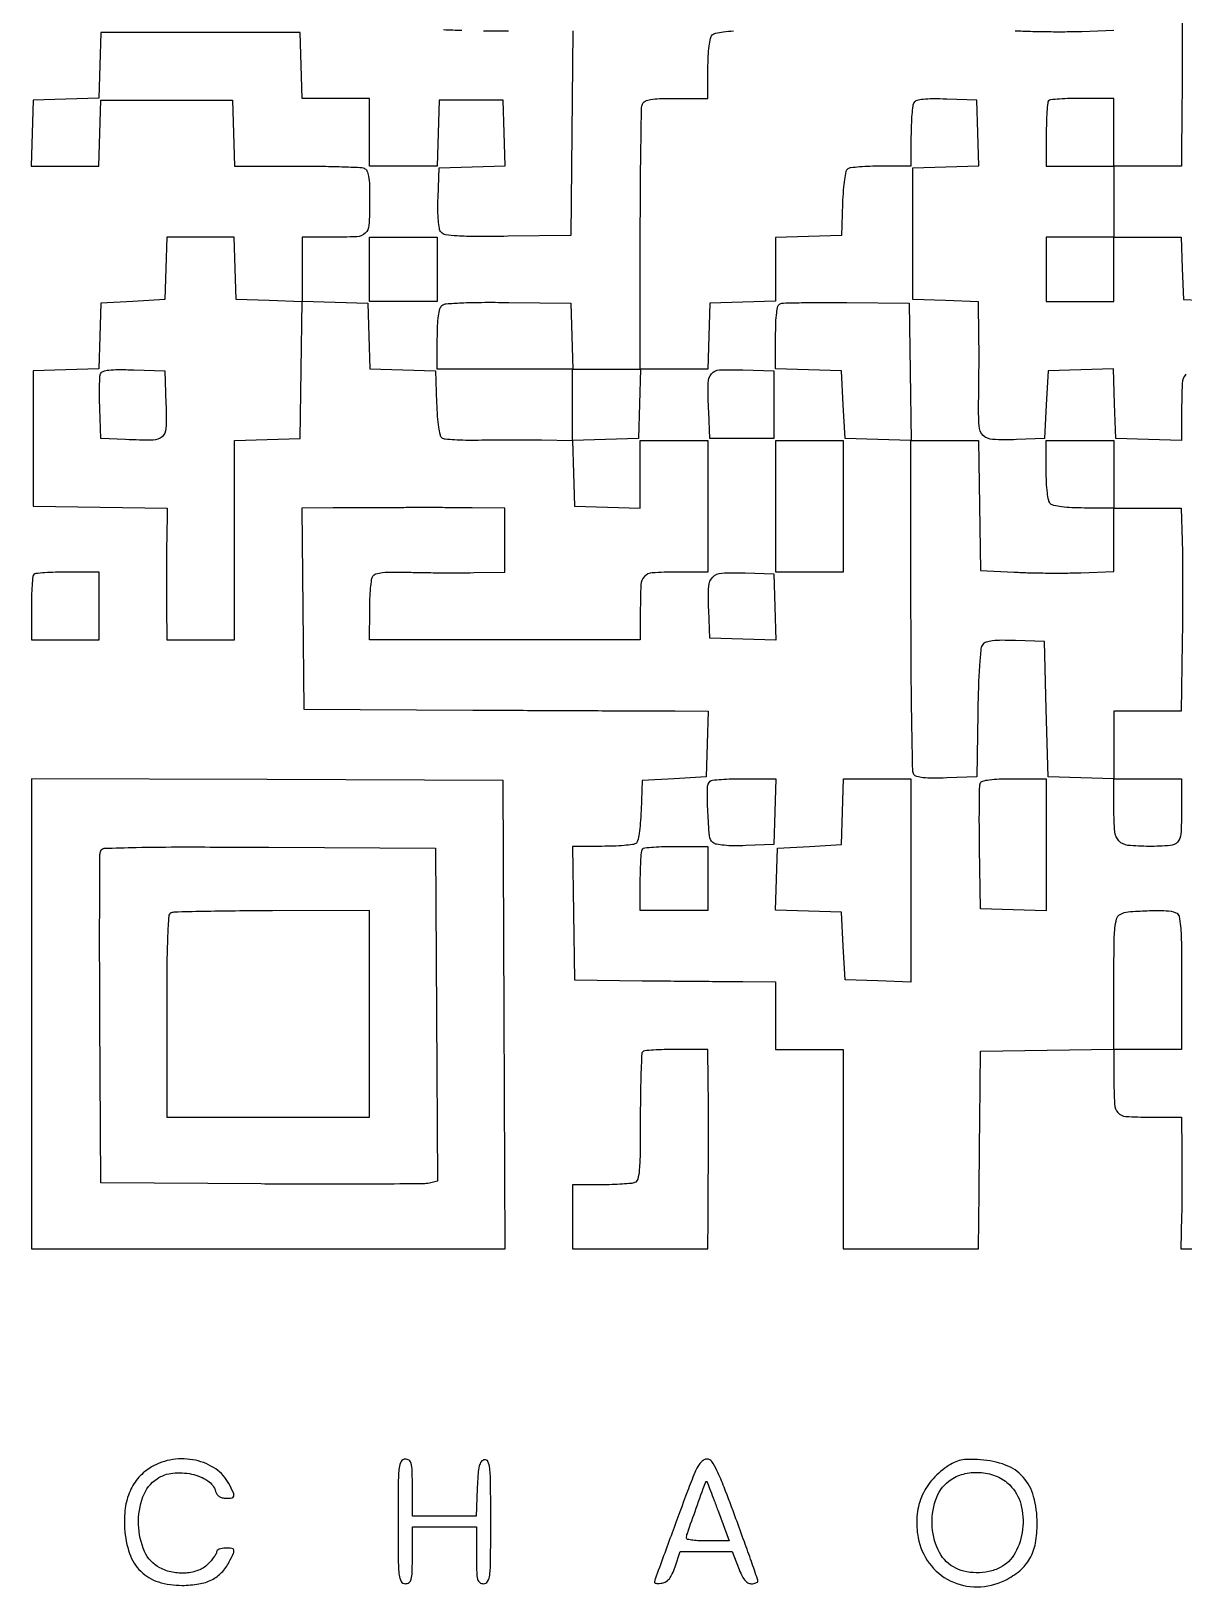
# Model space of a CAD drawing. Extents: x 156 to 936, y 95 to 969.
# Drawn here: x 155.9 to 479.7, y 95.1 to 531.9 of the extents above; entities that cross this region are included whole.
import ezdxf

# ---------------------------------------------------------------- set-up
doc = ezdxf.new("R2010")
doc.units = 0

msp = doc.modelspace()

# ---------------------------------------------------------------- linework, layer by layer
for points in [[(478.937264, 541.29397, -0.009163), (479.162519, 530.336306, -0.00223), (479.122144, 512.25), (479, 494), (469.5, 494), (460, 494), (460, 484), (460, 474), (469.461067, 474), (478.922134, 474), (479.211067, 465.25), (479.5, 456.5), (487.950164, 456.206324, -0.011626)], [(308.030593, 531.95278), (307.765297, 503.22639), (307.5, 474.5), (289.846114, 474.281726, -0.003191), (280.751834, 474.227329, -0.015222), (275.55929, 474.387529, -0.021623), (272.308022, 474.728606, -0.184633), (271.054106, 475.434806, -0.131359), (270.583108, 476.457737, -0.020862), (270.2975, 478.667034, -0.019734), (270.159599, 481.575239, -0.010723), (270.207992, 485.15308), (270.5, 493.5), (279.787023, 493.788016), (289.074046, 494.076031), (288.787023, 503.288016), (288.5, 512.5), (279.5, 512.5), (270.5, 512.5), (270.212474, 503.25), (269.924948, 494), (260.462474, 494), (251, 494), (251, 503.5), (251, 513), (241.537526, 513), (232.075052, 513), (231.787526, 522.25), (231.5, 531.5), (203.5, 531.5), (175.5, 531.5), (175.212964, 522.287036), (174.925929, 513.074071), (165.712964, 512.787036), (156.5, 512.5), (156.212474, 503.25), (155.924948, 494), (165.424948, 494), (174.924948, 494), (175.212474, 503.25), (175.5, 512.5), (194, 512.5), (212.5, 512.5), (212.787526, 503.25), (213.075052, 494), (230.455738, 494, -0.003251), (237.230164, 493.95595, -0.004749), (243.195498, 493.821697, -0.002404), (248.244887, 493.63576, -0.081377), (249.418213, 493.393011, -0.191418), (250.215888, 492.657806, -0.070374), (250.68772, 491.171299, -0.03487), (250.936736, 488.615452, -0.006853), (251, 484, -0.015117), (250.798229, 477.3277, -0.196524), (249.742703, 475.134562, -0.173918), (247.393226, 474.169516, -0.011337), (239.918213, 474), (232, 474), (232, 464.962474), (232, 455.924948), (222.75, 456.212474), (213.5, 456.5), (213.211067, 465.25), (212.922134, 474), (203.5, 474), (194.077866, 474), (193.788933, 465.25), (193.5, 456.5), (184.5, 456), (175.5, 455.5), (175.212964, 446.287036), (174.925929, 437.074071), (165.712964, 436.787036), (156.5, 436.5), (156.5, 417.5), (156.5, 398.5), (175.308155, 398.227721), (194.11631, 397.955442), (193.994184, 388.727721, 0.00159), (193.951935, 384.525448, 0.000931), (193.926724, 379.493456, 0.000931), (193.920257, 374.459344, 0.001584), (193.936029, 370.25), (194, 361), (203.5, 361), (213, 361), (213, 388.962474), (213, 416.924948), (222.25, 417.212474), (231.5, 417.5), (231.771723, 436.787238), (232.043446, 456.074477), (241.271723, 455.787238), (250.5, 455.5), (250.787036, 446.287036), (251.074071, 437.074071), (260.287036, 436.787036), (269.5, 436.5), (269.792098, 427.532999, 0.009905), (269.99178, 423.723722, 0.019979), (270.328166, 420.736449, 0.019685), (270.756997, 418.52398, 0.188118), (271.292098, 417.74635, 0.12484), (272.165161, 417.429827, 0.00869), (274.788929, 417.214118, 0.01191), (277.96456, 417.084382, 0.008664), (281.5, 417.085494, -0.002431), (285.577226, 417.137603, -0.001462), (290.415539, 417.161763, -0.001464), (295.226546, 417.157631, -0.002558), (299.212474, 417.122144), (307.924948, 417), (308.212474, 407.75), (308.5, 398.5), (317.75, 398.212474), (327, 397.924948), (327, 407.462474), (327, 417), (336.5, 417), (346, 417), (346, 398.5), (346, 380), (337.106989, 380, 0.014768), (330.349521, 379.800362, 0.195511), (328.14255, 378.747254, 0.175208), (327.170753, 376.400012, 0.01141), (327, 368.918213), (327, 361), (289, 361), (251, 361), (251.015313, 369.25, -0.009665), (251.084374, 372.509357, -0.012708), (251.280368, 375.477874, -0.010213), (251.55538, 377.928183, -0.108551), (251.896124, 378.866166, -0.184333), (252.771148, 379.519725, -0.042456), (254.611371, 379.877611, -0.026789), (257.502486, 380.032888, -0.007081), (262.130811, 379.967769, 0.003372), (266.353091, 379.877032, 0.002083), (271.318113, 379.824514, 0.002089), (276.224355, 379.813556, 0.003753), (280.25, 379.851604), (289, 380), (289, 389), (289, 398), (279.75, 398.065327, 0.000911), (275.454106, 398.087835, 0.000484), (270.132812, 398.100863, 0.000482), (264.692963, 398.103677, 0.000748), (260, 398.094565, -0.000007), (255.341186, 398.078617, -0.000005), (250.009488, 398.060489, -0.000005), (244.84204, 398.043015, -0.000009), (240.734427, 398.029238), (231.968853, 398), (232.234427, 369.75), (232.5, 341.5), (280, 341.27067, 0.000047), (298.869178, 341.181336, 0.00006), (316.275086, 341.102634, 0.000046), (330.871949, 341.039726, 0.000498), (336.787526, 341.02067), (346.075052, 341), (345.787526, 331.75), (345.5, 322.5), (336.5, 322), (327.5, 321.5), (327.206033, 313.031844, -0.010674), (327.005667, 309.460658, -0.020911), (326.666992, 306.63313, -0.02067), (326.236162, 304.533237, -0.192561), (325.706033, 303.797157, -0.112747), (324.854448, 303.494361, -0.008694), (322.424353, 303.251296, -0.011557), (319.484266, 303.077071, -0.008556), (316.227935, 303.015313), (307.955869, 303), (308.227935, 284.25), (308.5, 265.5), (327.5, 265.299228, 0.000224), (335.452664, 265.218754, 0.000205), (343.635938, 265.142972, 0.000205), (350.936742, 265.081359, 0.000677), (355.75, 265.049228), (365, 265), (365, 255.5), (365, 246), (374.5, 246), (384, 246), (384, 218), (384, 190), (403, 190), (422, 190), (422.080884, 198.25, 0.000158), (422.12289, 202.677042, 0.000041), (422.187686, 209.804688, 0.000042), (422.260204, 217.929298, 0.000042), (422.330884, 226), (422.5, 245.5), (441.25, 245.772065), (460, 246.044131), (460, 238.103853, 0.011363), (460.170443, 230.604629, 0.175001), (461.141832, 228.254453, 0.195746), (463.348662, 227.199954, 0.01479), (470.106989, 227), (479, 227), (479.093918, 217.75, -0.002292), (479.117367, 213.539118, -0.001345), (479.108771, 208.5, -0.001345), (479.073066, 203.460889, -0.002292), (479.012598, 199.25), (478.83736, 190), (488.91868, 190)], [(480.192673, 435.558503, 0.16349), (479.198519, 432.973195, 0.010311), (479.013655, 424.712474), (479, 416.924948), (469.75, 417.212474), (460.5, 417.5), (460.213341, 427.287041), (459.926682, 437.074081), (450.713341, 436.787041), (441.5, 436.5), (441, 427), (440.5, 417.5), (432.655204, 417.206229, -0.020487), (425.936056, 417.230006, -0.188519), (423.320355, 418.389242, -0.183175), (422.143885, 421.033419, -0.019158), (422.019724, 427.936501, 0.002629), (422.079651, 431.913033, 0.001397), (422.114208, 436.837512, 0.00139), (422.12147, 441.870979, 0.00216), (422.096907, 446.212474), (422, 455.924948), (412.75, 456.212474), (403.5, 456.5), (403.5, 475), (403.5, 493.5), (412.787023, 493.788016), (422.074046, 494.076031), (421.787023, 503.288016), (421.5, 512.5), (413.085653, 512.793098, 0.008519), (409.085459, 512.864234, 0.027159), (406.4185, 512.721251, 0.039341), (404.659703, 512.389362, 0.187221), (403.850966, 511.793098, 0.110402), (403.527533, 510.894283, 0.00954), (403.267102, 508.45641, 0.012203), (403.081041, 505.504112, 0.00917), (403.015313, 502.25), (403, 494), (394.75, 493.984687, 0.008591), (391.501991, 493.922842, 0.011595), (388.568616, 493.748365, 0.008743), (386.144238, 493.504907, 0.112618), (385.292098, 493.201688, 0.195149), (384.75425, 492.447011, 0.020215), (384.326695, 490.262875, 0.020298), (383.991711, 487.292364, 0.009786), (383.792098, 483.467001), (383.5, 474.5), (374.25, 474.212474), (365, 473.924948), (365, 465), (365, 456.075052), (355.75, 455.787526), (346.5, 455.5), (346.212474, 446.25), (345.924948, 437), (336.498686, 437), (327.072424, 437), (326.786212, 427.25), (326.5, 417.5), (317.25, 417.212474), (308, 416.924948), (308, 426.962474), (308, 437), (289, 437), (270, 437), (270, 445.377555, -0.009865), (270.075167, 449.187101, -0.024503), (270.321487, 451.964554, -0.030982), (270.71566, 453.915128, -0.155417), (271.309087, 454.841556, -0.154677), (272.515232, 455.331439, -0.008096), (276.733702, 455.596234, -0.010385), (282.398845, 455.742011, -0.004306), (290.059087, 455.714001), (307.5, 455.5), (307.787526, 446.25), (308.075052, 437), (317.537526, 437), (327, 437), (327, 473.418213, -0.001558), (327.043843, 487.491593, -0.002435), (327.178303, 499.603225, -0.00066), (327.360793, 510.155181, -0.087168), (327.606989, 511.418213, -0.192406), (328.346128, 512.217093, -0.06988), (329.845898, 512.688469, -0.034532), (332.428287, 512.937024, -0.00673), (337.106989, 513), (346, 513), (346, 521.3, -0.011084), (346.07823, 524.828493, -0.020332), (346.322289, 527.693122, -0.021091), (346.689458, 529.860329, -0.144849), (347.2, 530.8, -0.144849), (348.139671, 531.310542, -0.021091), (350.306878, 531.677711, -0.020332), (353.171507, 531.92177, -0.011084)], [(271.727283, 532.294604, 0.001644), (276.92661, 532.118186, 0.00468)], [(282.971779, 531.989579, 0.003034), (289.964583, 531.948716)], [(432.232623, 532, 0.006439), (436.613733, 531.831458, 0.004007), (441.755142, 531.74116, 0.004019), (446.828656, 531.733499, 0.007263), (450.982623, 531.820969), (460, 532.141938)]]:
    msp.add_lwpolyline(points, format="xyb")
for points in [[(441.666667, 512.333333, 0.174709), (441.400808, 511.76784, 0.005871), (441.195833, 509.267708, 0.010477), (441.048334, 506.266524, 0.007039), (441, 502.833333), (441, 494), (450.5, 494), (460, 494), (460, 503.5), (460, 513), (451.166667, 513, 0.007039), (447.733476, 512.951666, 0.010477), (444.732292, 512.804167, 0.005871), (442.23216, 512.599192, 0.174709)], [(402.771593, 436.25), (403.043186, 417), (412.499034, 417), (421.954883, 417), (422.227441, 398.75), (422.5, 380.5), (432, 380, 0.006938), (436.307542, 379.833183, 0.004162), (441.426563, 379.748668, 0.004166), (446.521863, 379.749422, 0.007241), (450.75, 379.84653), (460, 380.193059), (460, 389.09653), (460, 398), (451.7, 398, -0.011084), (448.171507, 398.07823, -0.020332), (445.306878, 398.322289, -0.021091), (443.139671, 398.689458, -0.144849), (442.2, 399.2, -0.144849), (441.689458, 400.139671, -0.021091), (441.322289, 402.306878, -0.020332), (441.07823, 405.171507, -0.011084), (441, 408.7), (441, 417), (450.5, 417), (460, 417), (460, 407.5), (460, 398), (469.429031, 398), (478.858062, 398), (479.179031, 388.75, -0.006712), (479.28168, 383.92289, -0.002008), (479.309817, 376.5625, -0.002013), (479.274957, 368.298383, -0.002178), (479.173538, 360.25), (478.847075, 341), (469.423538, 341), (460, 341), (460, 331.5), (460, 322), (469.5, 322), (479, 322), (479, 313.106989, -0.013048), (478.826319, 306.452734, -0.172537), (477.897552, 304.218081, -0.193967), (475.811393, 303.205172, -0.01721), (469.852471, 303, -0.024519), (463.919925, 303.291098, -0.18172), (461.425874, 304.519247, -0.16934), (460.26327, 307.135225, -0.020681), (460, 313.497658), (460, 321.924948), (450.75, 322.212474), (441.5, 322.5), (441, 341.5), (440.5, 360.5), (432.403945, 360.787955, 0.009179), (428.505848, 360.854987, 0.028683), (425.888226, 360.701645, 0.042759), (424.133146, 360.343442, 0.148905), (423.177736, 359.714159, 0.148709), (422.659149, 358.478879, 0.007389), (422.270344, 354.043584, 0.009943), (421.960504, 348.178124, 0.004405), (421.773792, 340.426204), (421.5, 322.5), (413.085653, 322.206902, -0.008519), (409.085459, 322.135766, -0.027159), (406.4185, 322.278749, -0.039341), (404.659703, 322.610638, -0.187221), (403.850966, 323.206902, -0.137259), (403.51657, 324.31728, -0.000528), (403.267102, 337.695067, -0.002655), (403.080334, 352.903649, -0.00166), (403.015313, 370.712474), (403, 416.924948), (393.75, 417.212474), (384.5, 417.5), (384, 427), (383.5, 436.5), (374.25, 436.787526), (365, 437.075052), (365, 445.954192, -0.008337), (365.068089, 450.037254, -0.024735), (365.299723, 452.828031, -0.031974), (365.669131, 454.686662, -0.233929), (366.25, 455.349327, -0.091899), (367.209156, 455.551964, -0.001786), (372.273438, 455.660091, -0.004234), (378.203159, 455.715282, -0.002819), (385, 455.682661), (402.5, 455.5)], [(193.78715, 427.278376, -0.015937), (193.781971, 420.311888, -0.205359), (192.703073, 418.006436, -0.182581), (190.224292, 417.054051, -0.012183), (182.479083, 417.199088), (175.5, 417.5), (175.206869, 425.916411, -0.006302), (175.133034, 429.240092, -0.008368), (175.154586, 432.263749, -0.006236), (175.246163, 434.782919, -0.079567), (175.440516, 435.705582, -0.223026), (176.127629, 436.365906, -0.052692), (177.721288, 436.72456, -0.030138), (180.346429, 436.871248, -0.007134), (184.733647, 436.789171), (193.5, 436.5)], [(364.5, 427), (364.5, 417.5), (355.5, 417.5), (346.5, 417.5), (346.201382, 424.988223, -0.010793), (346.053283, 433.09251, -0.171264), (346.964371, 435.647386, -0.215502), (349.19633, 436.765743, -0.018266), (355.778718, 436.788514), (364.5, 436.5)], [(156.666667, 379.333333, 0.174709), (156.400808, 378.76784, 0.005871), (156.195833, 376.267708, 0.010477), (156.048334, 373.266524, 0.007039), (156, 369.833333), (156, 361), (165.5, 361), (175, 361), (175, 370.5), (175, 380), (166.166667, 380, 0.007039), (162.733476, 379.951666, 0.010477), (159.732292, 379.804167, 0.005871), (157.23216, 379.599192, 0.174709)], [(364.788029, 370.211971), (365.076058, 360.923942), (355.788029, 361.211971), (346.5, 361.5), (346.206229, 369.344796, -0.019645), (346.218611, 376.021195, -0.185166), (347.333807, 378.605942, -0.189669), (349.876766, 379.748898, -0.020771), (356.403945, 379.787955), (364.5, 379.5)], [(364.787526, 312.75), (364.5, 303.5), (356.655204, 303.206229, -0.01153), (353.264652, 303.157498, -0.021342), (350.514748, 303.298867, -0.023545), (348.431833, 303.594776, -0.126804), (347.405204, 304.078674, -0.200106), (346.418427, 305.959939, -0.011327), (345.97982, 312.653901, -0.011379), (345.845585, 319.358722, -0.1982), (346.666667, 321.333333, -0.174822), (347.232541, 321.599219, -0.00583), (349.743315, 321.804167, -0.010438), (352.756615, 321.951668, -0.007009), (356.204192, 322), (365.075052, 322)], [(441, 303.462474), (441, 284.924948), (431.75, 285.212474), (422.5, 285.5), (422.267123, 302.5, -0.00257), (422.210592, 309.10516, -0.003849), (422.235279, 314.873438, -0.001636), (422.310426, 319.800433, -0.082207), (422.485738, 320.75, -0.245532), (423.122652, 321.334658, -0.032523), (424.976495, 321.702901, -0.02475), (427.790814, 321.932979, -0.008021), (431.968615, 322), (441, 322)], [(269.759875, 255.77153), (270.019749, 209.043061), (267.759875, 208.494001, -0.057675), (266.004934, 208.276836, -0.000538), (252.945088, 208.187752, -0.00181), (237.910959, 208.155786, -0.001169), (220.5, 208.222471), (175.5, 208.5), (175.239372, 254.5, -0.000997), (175.174287, 272.225103, -0.001596), (175.197198, 287.357597, -0.000282), (175.267665, 300.72814, -0.090314), (175.461789, 301.759906, -0.301449), (176.45055, 302.464468, -0.003096), (185.402033, 302.70934, -0.005599), (198.68089, 302.841585, -0.001079), (222.722417, 302.759906), (269.5, 302.5)], [(346, 294), (346, 285), (336.5, 285), (327, 285), (327, 293.333333, -0.007459), (327.048357, 296.574835, -0.011027), (327.195833, 299.414583, -0.006456), (327.401196, 301.773194, -0.173108), (327.666667, 302.333333, -0.174709), (328.23216, 302.599192, -0.005871), (330.732292, 302.804167, -0.010477), (333.733476, 302.951666, -0.007039), (337.166667, 303), (346, 303)], [(195.25, 284.337719, 0.286605), (194.579791, 283.416621, 0.006896), (194.265434, 277.906228, 0.008864), (194.055066, 269.647433, 0.001935), (194, 255.416667), (194, 227), (222.5, 227), (251, 227), (251, 256), (251, 285), (223.75, 284.921053, 0.001717), (213.21496, 284.854351, 0.002675), (204.1375, 284.717133, 0.000767), (196.247198, 284.543529, 0.090243)], [(477.418213, 284.393011, -0.25083), (478.291215, 283.38321, -0.035117), (478.721037, 280.561114, -0.017848), (478.949213, 275.521809, -0.002389), (479, 264.893011), (479, 246), (469.5, 246), (460, 246), (460, 264.45031, -0.002319), (460.050034, 275.23889, -0.020095), (460.287524, 280.036717, -0.047043), (460.775969, 282.666251, -0.193799), (461.75, 283.919901, -0.111499), (464.027634, 284.637786, -0.013267), (469.344954, 284.939707, -0.014708), (474.666016, 284.943819, -0.084643)], [(327.666667, 245.333333, 0.187727), (327.396893, 244.719807, 0.001725), (327.195833, 239.655386, 0.005541), (327.048129, 233.783236, 0.003517), (327, 226.940322, -0.002591), (326.948521, 217.007632, -0.018927), (326.719131, 212.253764, -0.037894), (326.284782, 209.593068, -0.246524), (325.418213, 208.606989, -0.06844), (324.400281, 208.368926, -0.007317), (321.9751, 208.178303, -0.008902), (319.066073, 208.044385, -0.00705), (315.918213, 208), (308, 208), (308, 199), (308, 190), (327, 190), (346, 190), (346.047833, 198.25, 0.000501), (346.1059, 210.35919, 0.000739), (346.130502, 220.990245, 0.000847), (346.122736, 230.043055, 0.00166), (346.080423, 237.25), (346, 246), (337.166667, 246, 0.007039), (333.733476, 245.951666, 0.010477), (330.732292, 245.804167, 0.005871), (328.23216, 245.599192, 0.174709)], [(189.741781, 128.775776, 0.079467), (186.181579, 125.873808, 0.079344), (183.701888, 122.004726, 0.071026), (182.367513, 117.179163, 0.047926), (182.183384, 111.460952, 0.067382), (183.584758, 104.481454, 0.115375), (186.736274, 99.481901, 0.120053), (191.67589, 96.523268, 0.076742), (198.326748, 95.535032, 0.039764), (203.028154, 95.936378, 0.074153), (206.657288, 97.10963, 0.085971), (209.429445, 99.140369, 0.072574), (211.551112, 102.09884, 0.010175), (212.762491, 104.563029, 0.17674), (212.838719, 105.440228, 0.307383), (212.309652, 105.896061, 0.028694), (210.5, 106, 0.039918), (209.542746, 105.923454, 0.059192), (208.734375, 105.692898, 0.07785), (208.184436, 105.354616, 0.219408), (208, 104.954545, -0.130216), (207.853657, 104.40215, -0.023416), (207.278977, 103.49517, -0.023867), (206.485184, 102.470946, -0.01959), (205.545455, 101.454545, -0.107258), (202.928027, 99.770575, -0.071106), (199.425898, 99.002028, -0.066752), (195.613015, 99.228217, -0.071293), (192.085185, 100.455949, -0.172392), (187.785374, 105.051917, -0.095469), (186.086053, 112.639321, -0.094247), (187.322617, 120.402004, -0.162624), (191.33489, 125.483773, -0.118256), (195.71818, 127.057128, -0.081284), (201.013372, 126.776162, -0.088259), (205.545217, 124.906518, -0.189126), (207.736884, 121.898154, 0.090595), (208.107165, 121.104378, 0.09298), (208.731486, 120.501171, 0.084759), (209.5841, 120.126883, 0.061213), (210.616631, 120, 0.03275), (212.341076, 120.113072, 0.319965), (212.845872, 120.583615, 0.161951), (212.735916, 121.495864, 0.009046), (211.451451, 124.093882, 0.125826), (207.756634, 128.242656, 0.095404), (202.128225, 130.63984, 0.089832), (195.698308, 130.853539, 0.095117)], [(259, 113.5, 0.001825), (259.040662, 102.362042, 0.026629), (259.278571, 98.4375, 0.103099), (259.868713, 96.652291, 0.267644), (261, 96, 0.157888), (262.078201, 96.349175, 0.176663), (262.6875, 97.25, 0.055952), (262.948615, 99.198839, 0.005351), (263, 104), (263, 112), (272, 112), (281, 112), (281, 104, 0.005351), (281.051385, 99.198839, 0.055952), (281.3125, 97.25, 0.176663), (281.921799, 96.349175, 0.157888), (283, 96, 0.268241), (284.131687, 96.654202, 0.102656), (284.721548, 98.446666, 0.026521), (284.959373, 102.386416, 0.001816), (285, 113.573324, 0.002006), (284.957279, 124.220914, 0.02329), (284.729858, 128.382327, 0.079264), (284.219745, 130.304811, 0.348658), (283.25, 130.81248, 0.182728), (282.345375, 130.257662, 0.103223), (281.774202, 129.085616, 0.04493), (281.429523, 126.921499, 0.007606), (281.207936, 122.739156), (280.915871, 115), (271.957936, 115), (263, 115), (263, 123, 0.005351), (262.948615, 127.801161, 0.055952), (262.6875, 129.75, 0.176663), (262.078201, 130.650825, 0.157888), (261, 131, 0.267644), (259.868713, 130.347709, 0.103099), (259.278571, 128.5625, 0.026629), (259.040662, 124.637958, 0.001825)], [(342.328598, 127.25, 0.010048), (340.255439, 122.002442, 0.001201), (335.932827, 110.297125, 0.000204), (331.164033, 97.271019, 0.087858), (331, 96.344715, 0.346367), (331.132381, 96.176543, 0.040412), (331.637929, 96.096888, 0.034825), (332.339064, 96.092768, 0.02059), (333.171672, 96.180449, 0.105441), (334.249346, 96.581423, 0.085072), (335.166882, 97.412584, 0.06096), (335.980951, 98.760708, 0.025202), (336.755005, 100.75), (338.166667, 105), (345.500626, 105), (352.834584, 105), (354.55315, 100.5, 0.022219), (355.437276, 98.461561, 0.054736), (356.306783, 97.083972, 0.081146), (357.196187, 96.277612, 0.144628), (358.135858, 96, 0.038336), (358.850408, 96.054867, 0.056916), (359.455304, 96.220313, 0.074338), (359.869964, 96.462764, 0.223661), (360.009858, 96.75, 0.087348), (359.917874, 97.315993, 0.000546), (358.20967, 102.2, 0.002207), (356.225152, 107.775341, 0.001403), (353.867714, 114.25, 0.003602), (350.535108, 123.125564, 0.020537), (348.538851, 127.7506, 0.036161), (347.055957, 130.335588, 0.249407), (345.806829, 131, 0.128327), (344.878866, 130.757847, 0.078275), (343.983659, 130.053342, 0.058318), (343.13012, 128.885916, 0.029624)], [(413.091948, 128.837604, 0.066354), (408.760094, 124.931848, 0.080173), (405.926659, 120.253474, 0.079097), (404.684616, 114.868664, 0.062504), (405.019779, 108.891836, 0.115147), (408.128147, 101.743025, 0.119381), (414.046651, 96.821099, 0.117764), (421.63022, 95.112216, 0.109947), (429.379167, 96.941506, 0.062428), (433.559953, 99.654013, 0.08914), (436.378498, 103.049901, 0.082972), (437.965242, 107.405102, 0.047286), (438.466305, 113, 0.064685), (437.450982, 120.510411, 0.117071), (434.511039, 125.935127, 0.121926), (429.544917, 129.321111, 0.073711), (422.542543, 130.803421, 0.015861), (419.201648, 130.902781, 0.050818), (416.988503, 130.672817, 0.063315), (415.139816, 130.0364, 0.035815)], [(430.728718, 123.725827, -0.132174), (433.860711, 118.288182, -0.094124), (434.369336, 111.241274, -0.096622), (432.272872, 104.657799, -0.149246), (428.032733, 100.516927, -0.068035), (424.908869, 99.407018, -0.055043), (421.363685, 99.067234, -0.055677), (417.875221, 99.507924, -0.074302), (414.92045, 100.706063, -0.155176), (410.63254, 105.503873, -0.099083), (408.957674, 112.858279, -0.099293), (410.242993, 120.277401, -0.156581), (414.272224, 125.258798, -0.09168), (418.249826, 126.927342, -0.076958), (422.820692, 127.205262, -0.077583), (427.227006, 126.090745, -0.095994)], [(348.917347, 116.224166), (351.949694, 108), (345.974847, 108, -0.011784), (343.683453, 108.054009, -0.019387), (341.752237, 108.220313, -0.014098), (340.240953, 108.453152, -0.358438), (339.990214, 108.75, -0.087453), (340.211306, 110.107784, -0.00151), (342.71348, 117.206184, -0.000605), (345.357886, 124.60806, -0.550157), (345.657996, 124.675338, -0.104205), (345.792224, 124.469446, -0.000496), (346.70907, 122.099166, -0.002277), (347.738569, 119.393143, -0.001435)]]:
    msp.add_lwpolyline(points, format="xyb", close=True)
for points in [[(270, 465), (270, 456), (260.5, 456), (251, 456), (251, 465), (251, 474), (260.5, 474), (270, 474)], [(441, 465), (441, 456), (450.5, 456), (460, 456), (460, 465), (460, 474), (450.5, 474), (441, 474)], [(384, 398.5), (384, 380), (374.525, 380), (365.05, 380), (365.05, 398.5), (365.05, 417), (374.525, 417), (384, 417)], [(156, 256.007138), (156, 190), (222.50719, 190), (289.014379, 190), (288.75719, 255.75), (288.5, 321.5), (222.25, 321.757138), (156, 322.014276)], [(403, 293.462474), (403, 264.924948), (393.75, 265.212474), (384.5, 265.5), (384, 275), (383.5, 284.5), (374.211622, 284.788034), (364.923244, 285.076067), (365.211622, 293.788034), (365.5, 302.5), (374.5, 303), (383.5, 303.5), (383.787526, 312.75), (384.075052, 322), (393.537526, 322), (403, 322)]]:
    msp.add_lwpolyline(points, close=True)

doc.saveas('drawing.dxf')
